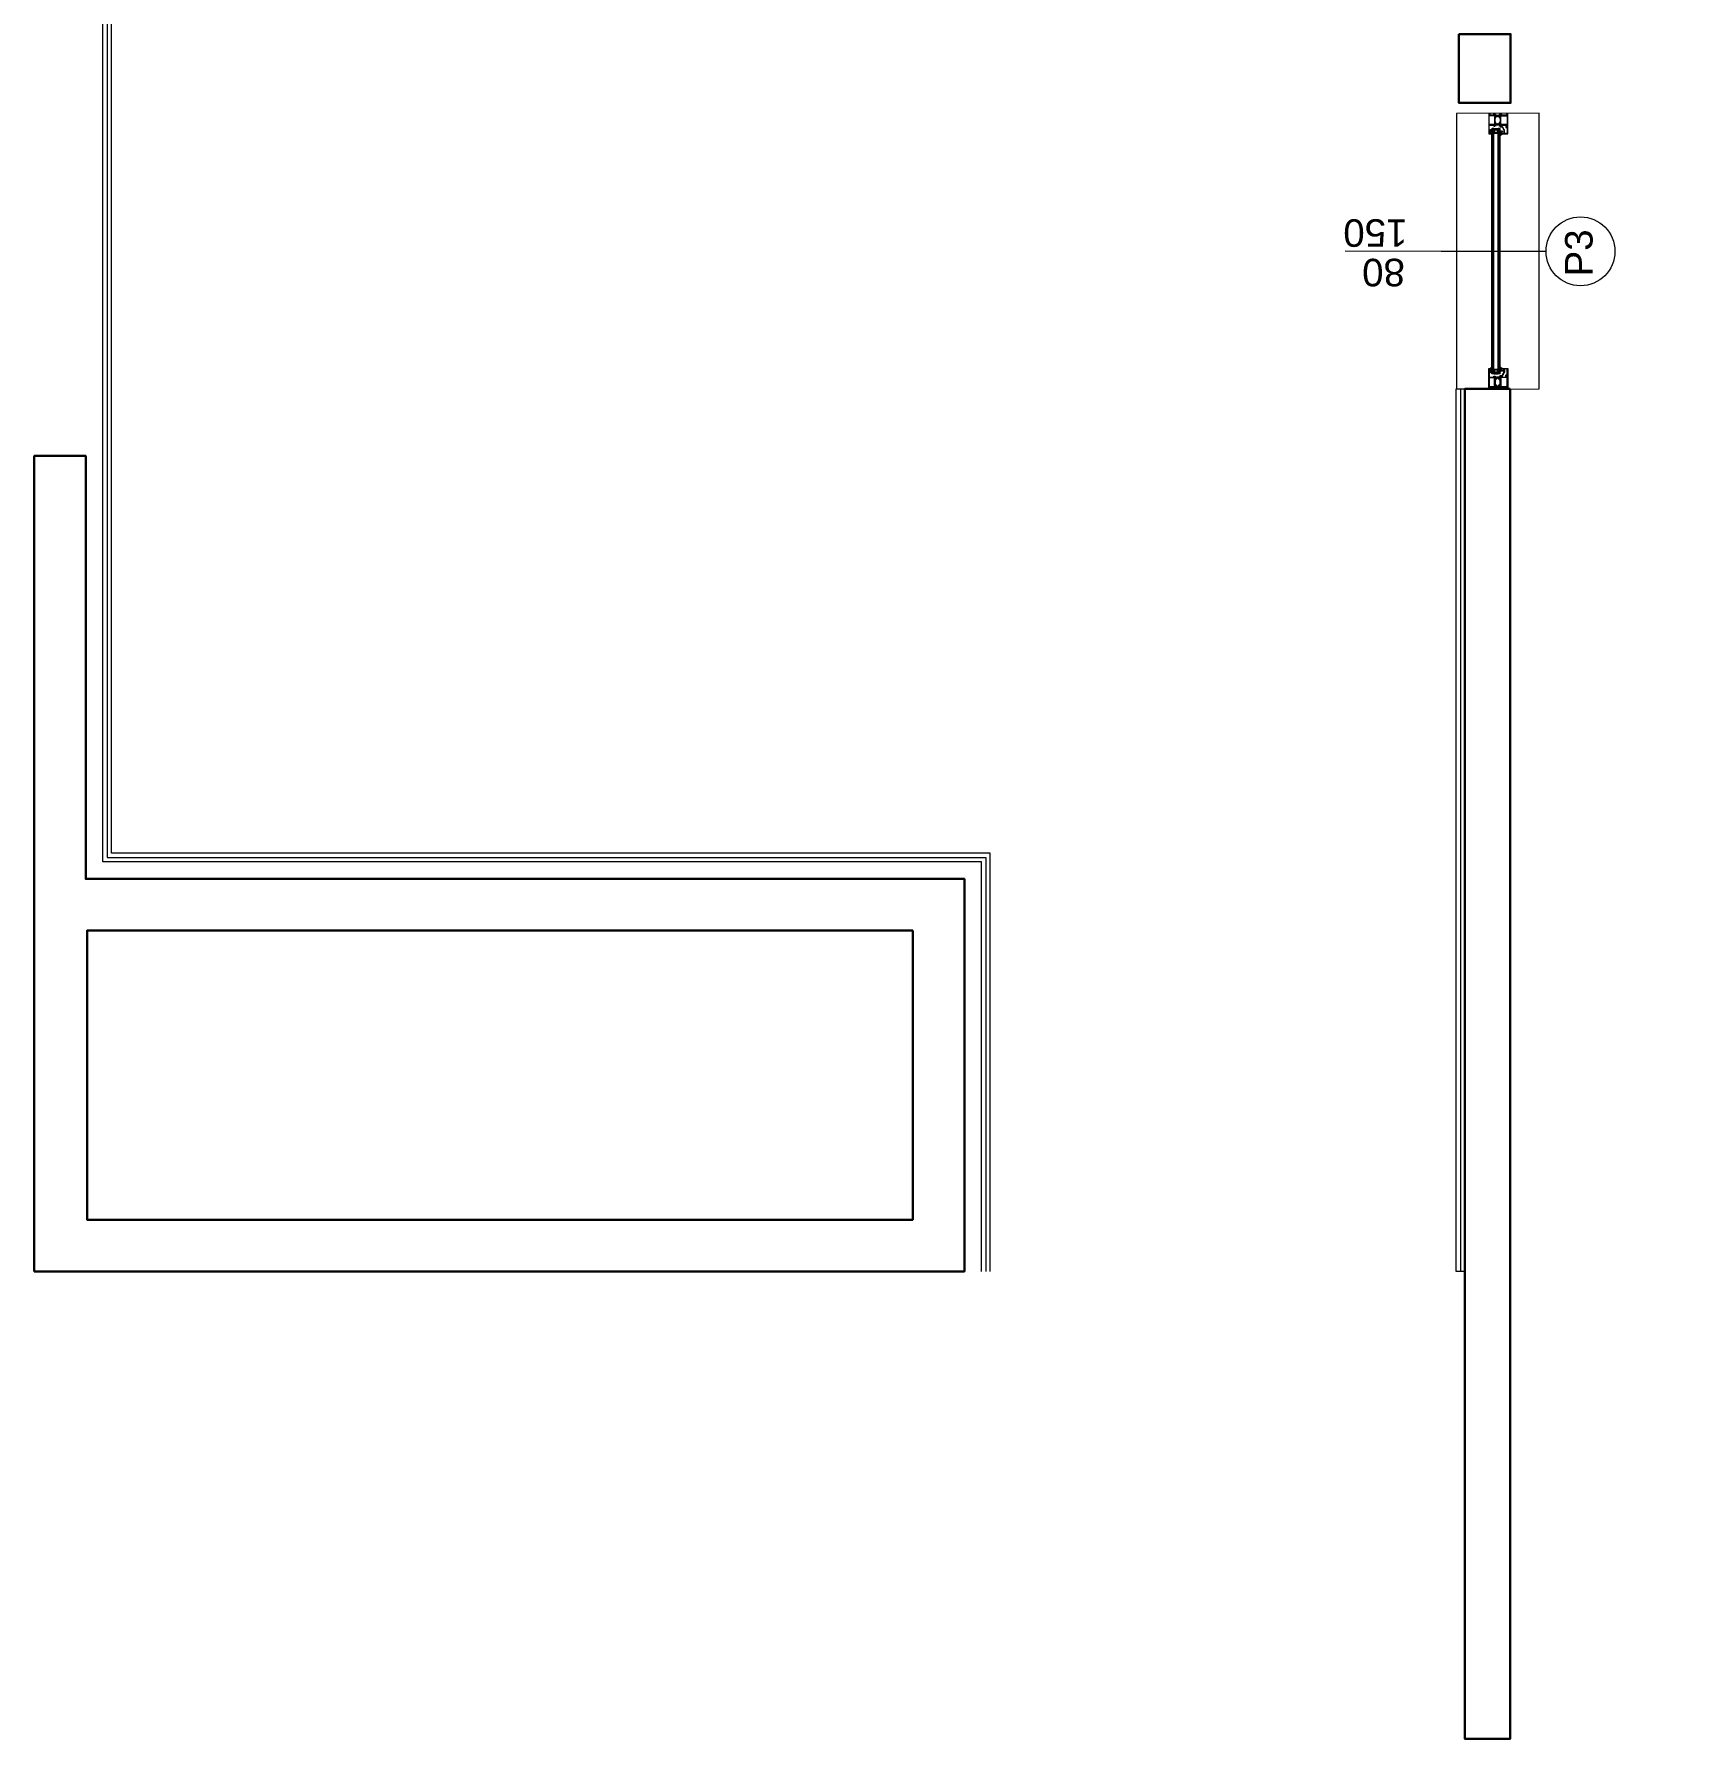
# Model space of a CAD drawing. Header units: centimetres. Extents: x 118932 to 154602, y -32682 to -23521.
# Drawn here: x 141296.7 to 141773.8, y -27401 to -26906 of the extents above; entities that cross this region are included whole.
import ezdxf

# ---------------------------------------------------------------- set-up
doc = ezdxf.new("R2010")
doc.units = ezdxf.units.CM
doc.header["$LTSCALE"] = 50
doc.header["$MEASUREMENT"] = 0
for name, color, linetype, lineweight, true_color in [('GEN_00_BL_Yazı', 7, 'Continuous', 0, 0x4f5250), ('GEN_02_TF_Pencere', 7, 'Continuous', 9, 0x6093ac), ('GEN_05_ML_Alçıpan_giydirme', 7, 'Continuous', 18, 0x7ebab5), ('GEN_05_ML_Mermer', 7, 'Continuous', 9, 0x9d8692), ('GEN_06_GR_İnce', 7, 'Continuous', 13, 0xb0b0a9), ('KALACAK DUVARLAR', 7, 'Continuous', 30, 0x005387), ('ÖRÜLECEK DUVARLAR', 7, 'Continuous', 30, 0xfaca30)]:
    doc.layers.add(name, color=color, linetype=linetype, lineweight=lineweight, true_color=true_color)
doc.styles.add('ARIAL', font='arial.ttf')

# ---------------------------------------------------------------- blocks, each defined once
blk = doc.blocks.new('KALACAK DUVALAR LEVEL 0 D BLOK')
at = {"layer": 'KALACAK DUVARLAR'}
for points, elevation in [([(1558.66, 219.39), (1558.66, -172.63), (1545.54, -172.63), (1545.54, 219.39)], -0.01), ([(1130.01, -36.89), (1130.03, 199.91), (1145.01, 199.91), (1145.01, 77.07), (1400.17, 77.07), (1400.17, -36.89)], 0), ([(1385.17, 62.07), (1145.38, 62.07), (1145.38, -21.89), (1385.17, -21.89)], -0.01)]:
    blk.add_lwpolyline(points, close=True, dxfattribs=dict(at, elevation=elevation))
blk = doc.blocks.new('P3_')
at = {"layer": 'GEN_00_BL_Yazı'}
blk.add_line((161468.55, -22415.2), (161509.88, -22374.06), dxfattribs=at)
blk.add_circle((161461.46, -22422.26), 10, dxfattribs=at)
at = {"layer": 'GEN_02_TF_Pencere'}
for p, q in [((161454.25, -22379.31), (161454.6, -22378.96)), ((161454.5, -22379.07), (161456.61, -22381.19)), ((161454.57, -22379), (161456.68, -22381.12)), ((161454.6, -22378.96), (161454.67, -22378.96)), ((161454.67, -22378.96), (161456.75, -22381.05)), ((161452.97, -22380.58), (161453.33, -22380.23)), ((161452.97, -22380.65), (161452.97, -22380.58)), ((161452.97, -22380.65), (161455.05, -22382.75)), ((161453.01, -22380.55), (161455.12, -22382.68)), ((161453.08, -22380.48), (161455.19, -22382.6)), ((161453.15, -22380.41), (161455.26, -22382.53)), ((161453.22, -22380.34), (161455.34, -22382.46)), ((161453.29, -22380.27), (161455.41, -22382.39)), ((161453.33, -22380.23), (161453.4, -22380.23)), ((161453.4, -22380.23), (161455.48, -22382.32)), ((161453.7, -22380.28), (161454.3, -22379.69)), ((161453.7, -22380.49), (161453.7, -22380.28)), ((161454.3, -22381.1), (161453.7, -22380.49)), ((161453.88, -22380.32), (161454.33, -22379.87)), ((161453.88, -22380.46), (161453.88, -22380.32)), ((161454.3, -22380.88), (161453.88, -22380.46)), ((161454.25, -22379.39), (161454.25, -22379.31)), ((161454.25, -22379.39), (161456.33, -22381.48)), ((161454.28, -22379.28), (161456.4, -22381.41)), ((161454.3, -22379.69), (161454.51, -22379.69)), ((161455.11, -22380.29), (161454.3, -22381.1)), ((161454.9, -22380.29), (161454.3, -22380.88)), ((161454.33, -22379.87), (161454.47, -22379.87)), ((161454.35, -22379.21), (161456.47, -22381.33)), ((161454.42, -22379.14), (161456.54, -22381.26)), ((161454.47, -22379.87), (161454.9, -22380.29)), ((161454.51, -22379.69), (161455.11, -22380.29)), ((161455.05, -22382.75), (161503.1, -22431.01)), ((161455.12, -22382.68), (161503.21, -22430.97)), ((161455.19, -22382.6), (161503.28, -22430.9)), ((161455.26, -22382.53), (161503.35, -22430.83)), ((161455.34, -22382.46), (161503.42, -22430.76)), ((161455.41, -22382.39), (161503.49, -22430.69)), ((161455.48, -22382.32), (161503.3, -22430.36)), ((161456.33, -22381.48), (161504.15, -22429.51)), ((161456.4, -22381.41), (161504.48, -22429.7)), ((161456.47, -22381.33), (161504.55, -22429.63)), ((161456.54, -22381.26), (161504.62, -22429.56)), ((161456.61, -22381.19), (161504.7, -22429.49)), ((161456.68, -22381.12), (161504.77, -22429.42)), ((161456.75, -22381.05), (161504.8, -22429.32)), ((161503.47, -22428.87), (161502.67, -22429.68)), ((161502.67, -22429.68), (161503.27, -22430.28)), ((161503.47, -22429.09), (161502.88, -22429.68)), ((161502.88, -22429.68), (161503.3, -22430.1)), ((161503.1, -22431.01), (161503.17, -22431.01)), ((161503.17, -22431.01), (161503.53, -22430.66)), ((161503.27, -22430.28), (161503.48, -22430.28)), ((161503.3, -22430.1), (161503.44, -22430.11)), ((161503.44, -22430.11), (161503.9, -22429.65)), ((161504.07, -22429.48), (161503.47, -22428.87)), ((161503.9, -22429.51), (161503.47, -22429.09)), ((161503.48, -22430.28), (161504.07, -22429.69)), ((161503.53, -22430.66), (161503.53, -22430.59)), ((161503.9, -22429.65), (161503.9, -22429.51)), ((161504.07, -22429.69), (161504.07, -22429.48)), ((161504.38, -22429.74), (161504.45, -22429.74)), ((161504.45, -22429.74), (161504.8, -22429.39)), ((161504.8, -22429.39), (161504.8, -22429.32))]:
    blk.add_line(p, q, dxfattribs=at)
at = {"layer": 'GEN_02_TF_Pencere', "linetype": 'Continuous', "extrusion": (0, 0, -1)}
for p, q in [((161455, -22379.08), (161455.07, -22379.34)), ((161455.13, -22378.89), (161455.02, -22379)), ((161455.45, -22379.18), (161455.17, -22378.9)), ((161455.53, -22379.09), (161455.45, -22379.18)), ((161455.5, -22379.07), (161455.53, -22379.09)), ((161455.52, -22379.21), (161455.64, -22379.1)), ((161455.72, -22379.05), (161455.53, -22379)), ((161455.68, -22379.1), (161455.84, -22379.27)), ((161455.9, -22379.22), (161455.72, -22379.05)), ((161453.68, -22381.94), (161453.56, -22381.8)), ((161453.62, -22382.04), (161453.69, -22381.98)), ((161454.28, -22382.04), (161453.67, -22382.12)), ((161454.28, -22382.04), (161454.28, -22382.04)), ((161455.09, -22379.35), (161455.11, -22379.18)), ((161455.13, -22379.14), (161455.16, -22379.17)), ((161455.16, -22379.17), (161455.24, -22379.52)), ((161455.27, -22379.52), (161455.29, -22379.36)), ((161455.31, -22379.32), (161455.33, -22379.35)), ((161455.34, -22379.35), (161455.42, -22379.7)), ((161455.45, -22379.7), (161455.47, -22379.53)), ((161455.48, -22379.5), (161455.59, -22379.6)), ((161455.69, -22379.42), (161455.53, -22379.25)), ((161455.6, -22379.66), (161455.56, -22379.76)), ((161455.58, -22379.87), (161455.66, -22379.95)), ((161455.63, -22379.77), (161455.66, -22379.69)), ((161455.7, -22379.88), (161455.65, -22379.82)), ((161455.84, -22379.31), (161455.73, -22379.42)), ((161455.73, -22379.65), (161455.73, -22379.65)), ((161455.77, -22379.49), (161455.85, -22379.41)), ((161455.98, -22379.71), (161455.77, -22379.49)), ((161455.81, -22379.68), (161455.9, -22379.77)), ((161455.83, -22380.03), (161455.83, -22380.33)), ((161455.84, -22379.31), (161455.84, -22379.31)), ((161455.85, -22379.41), (161455.88, -22379.44)), ((161455.94, -22379.41), (161455.9, -22379.22)), ((161455.9, -22380.34), (161455.93, -22380.06)), ((161456.06, -22379.67), (161456.02, -22379.71)), ((161456.11, -22379.71), (161456.11, -22379.71))]:
    blk.add_line(p, q, dxfattribs=at)
at = {"layer": 'GEN_02_TF_Pencere', "linetype": 'Continuous'}
for p, q in [((161503.43, -22428.08), (161503.71, -22428.06)), ((161503.74, -22428.16), (161503.44, -22428.15)), ((161503.9, -22428.4), (161503.82, -22428.32)), ((161503.89, -22428.29), (161503.95, -22428.34)), ((161504.09, -22428.17), (161504, -22428.08)), ((161504, -22428.35), (161504.07, -22428.32)), ((161504.11, -22428.38), (161504, -22428.43)), ((161504.06, -22427.88), (161504.06, -22427.88)), ((161504.1, -22427.92), (161504.06, -22427.97)), ((161504.06, -22428.01), (161504.27, -22428.22)), ((161504.07, -22428.54), (161504.23, -22428.52)), ((161504.42, -22428.65), (161504.07, -22428.57)), ((161504.12, -22428.26), (161504.12, -22428.26)), ((161504.27, -22428.5), (161504.17, -22428.4)), ((161504.27, -22428.22), (161504.36, -22428.14)), ((161504.36, -22428.14), (161504.33, -22428.11)), ((161504.46, -22428.15), (161504.35, -22428.26)), ((161504.35, -22428.3), (161504.51, -22428.46)), ((161504.36, -22428.05), (161504.54, -22428.09)), ((161504.46, -22428.15), (161504.46, -22428.15)), ((161504.66, -22428.31), (161504.5, -22428.15)), ((161504.54, -22428.09), (161504.72, -22428.27)), ((161504.55, -22428.46), (161504.67, -22428.35)), ((161504.67, -22428.46), (161504.59, -22428.54)), ((161504.59, -22428.54), (161504.87, -22428.82)), ((161504.7, -22428.49), (161504.67, -22428.46)), ((161504.72, -22428.27), (161504.76, -22428.46)), ((161501.72, -22429.7), (161501.64, -22430.3)), ((161501.72, -22429.7), (161501.72, -22429.7)), ((161501.72, -22430.36), (161501.78, -22430.29)), ((161501.82, -22430.29), (161501.95, -22430.41)), ((161504.24, -22428.72), (161504.41, -22428.7)), ((161504.59, -22428.83), (161504.24, -22428.74)), ((161504.45, -22428.68), (161504.42, -22428.65)), ((161504.42, -22428.89), (161504.59, -22428.88)), ((161504.68, -22428.99), (161504.42, -22428.92)), ((161504.62, -22428.86), (161504.6, -22428.83)), ((161504.87, -22428.86), (161504.77, -22428.96))]:
    blk.add_line(p, q, dxfattribs=at)
for points in [[(161451, -22381.8), (161448.28, -22379.06, -0.414214), (161448.28, -22379.02), (161448.44, -22378.86, -0.414214), (161448.65, -22378.86), (161448.66, -22378.88, -0.414214), (161448.66, -22378.92), (161448.63, -22378.95, -0.366034), (161448.59, -22378.95, 0.365977), (161448.56, -22378.95), (161448.49, -22379.02, 0.414214), (161448.49, -22379.06), (161448.57, -22379.14, 0.365977), (161448.61, -22379.14, -0.365977), (161448.65, -22379.15), (161448.73, -22379.23, 0.414214), (161448.77, -22379.23), (161449.37, -22378.64), (161449.41, -22378.64), (161449.41, -22378.6), (161450.01, -22378, 0.414214), (161450.01, -22377.96), (161449.92, -22377.88, -0.365977), (161449.92, -22377.84, 0.365977), (161449.92, -22377.8), (161449.84, -22377.72, 0.414214), (161449.8, -22377.72), (161449.73, -22377.78, 0.365977), (161449.73, -22377.82, -0.366034), (161449.73, -22377.86), (161449.7, -22377.89, -0.414214), (161449.65, -22377.89), (161449.64, -22377.88, -0.414214), (161449.64, -22377.66), (161449.76, -22377.54, -0.414222), (161449.87, -22377.54), (161449.92, -22377.59, 0.414214), (161449.97, -22377.59), (161449.98, -22377.58, -0.372825), (161450.11, -22377.57, -0.45685), (161450.11, -22377.61), (161450.05, -22377.68, 0.414214), (161450.05, -22377.72), (161450.15, -22377.82, 0.414214), (161450.19, -22377.82), (161450.26, -22377.76, 0.361398), (161450.26, -22377.72, -0.265514), (161450.26, -22377.69), (161450.32, -22377.55, -0.548619), (161450.37, -22377.55), (161450.52, -22377.73, -0.176327), (161450.53, -22377.75), (161450.53, -22377.8, -0.57735), (161450.5, -22377.82), (161450.49, -22377.81, 0.267949), (161450.47, -22377.81), (161450.28, -22377.91), (161450.26, -22377.93, 0.569919), (161450.29, -22377.98, -0.213422), (161450.31, -22377.99), (161450.59, -22378.26, 0.414214), (161450.63, -22378.26), (161450.64, -22378.24, 0.137872), (161450.65, -22378.23), (161450.69, -22378.06, -0.585524), (161450.73, -22378.05), (161450.83, -22378.15, -0.261413), (161450.86, -22378.24), (161450.81, -22378.42, 0.259734), (161450.84, -22378.51), (161451.56, -22379.24, 0.259734), (161451.66, -22379.27), (161451.83, -22379.22, -0.261413), (161451.93, -22379.25), (161452.03, -22379.35, -0.585524), (161452.02, -22379.39), (161451.84, -22379.43, 0.137872), (161451.83, -22379.43), (161451.81, -22379.45, 0.414214), (161451.81, -22379.49), (161452.09, -22379.77, -0.213422), (161452.1, -22379.79, 0.569919), (161452.14, -22379.82), (161452.16, -22379.8), (161452.27, -22379.62, 0.267949), (161452.27, -22379.6), (161452.26, -22379.58, -0.57735), (161452.27, -22379.55), (161452.33, -22379.55, -0.176327), (161452.34, -22379.56), (161452.53, -22379.71, -0.548619), (161452.52, -22379.76), (161452.38, -22379.82, -0.265514), (161452.35, -22379.82, 0.361398), (161452.32, -22379.83), (161452.25, -22379.89, 0.414214), (161452.25, -22379.93), (161452.35, -22380.03, 0.414214), (161452.39, -22380.03), (161452.46, -22379.97, -0.45685), (161452.5, -22379.97, -0.372825), (161452.49, -22380.1), (161452.48, -22380.12, 0.414214), (161452.48, -22380.16), (161452.53, -22380.21, -0.414214), (161452.53, -22380.32), (161452.41, -22380.44, -0.414214), (161452.19, -22380.44), (161452.18, -22380.43, -0.414214), (161452.18, -22380.38), (161452.21, -22380.36, -0.366034), (161452.25, -22380.35, 0.365977), (161452.29, -22380.35), (161452.35, -22380.29, 0.414214), (161452.35, -22380.24), (161452.27, -22380.17, 0.365977), (161452.23, -22380.16, -0.365977), (161452.2, -22380.16), (161452.11, -22380.07, 0.414214), (161452.07, -22380.07), (161451.47, -22380.67), (161451.43, -22380.67), (161451.43, -22380.71), (161450.83, -22381.3, 0.414214), (161450.83, -22381.34), (161450.92, -22381.43, -0.365977), (161450.92, -22381.47, 0.365977), (161450.93, -22381.51), (161451, -22381.58, 0.414214), (161451.05, -22381.58), (161451.11, -22381.52, 0.365977), (161451.11, -22381.48, -0.366034), (161451.12, -22381.44), (161451.15, -22381.41, -0.414214), (161451.19, -22381.41), (161451.2, -22381.43, -0.414214), (161451.2, -22381.64), (161451.05, -22381.8, -0.414214), (161451, -22381.8)], [(161451.16, -22377.25), (161450.83, -22377.19, 0.244698), (161450.81, -22377.19), (161450.57, -22377.44, 0.244698), (161450.56, -22377.45), (161450.62, -22377.78, -0.244698), (161450.61, -22377.81), (161450.58, -22377.84, -0.131652), (161450.54, -22377.86), (161450.35, -22377.92, 0.131652), (161450.34, -22377.92), (161450.32, -22377.94, 0.414214), (161450.32, -22377.99), (161450.56, -22378.23, 0.414214), (161450.62, -22378.23), (161450.63, -22378.22, 0.131652), (161450.64, -22378.21), (161450.69, -22378.01, -0.131652), (161450.71, -22377.98), (161450.82, -22377.87, 0.244698), (161450.82, -22377.85), (161450.77, -22377.52, -0.244698), (161450.77, -22377.5), (161450.88, -22377.4, -0.244698), (161450.89, -22377.39), (161451.23, -22377.45, 0.244698), (161451.25, -22377.45), (161451.35, -22377.34, -0.131652), (161451.39, -22377.32), (161451.59, -22377.27, 0.131652), (161451.6, -22377.26), (161451.61, -22377.25, 0.414214), (161451.61, -22377.19), (161451.37, -22376.95, 0.414214), (161451.31, -22376.95), (161451.3, -22376.96, 0.131652), (161451.29, -22376.97), (161451.24, -22377.17, -0.131652), (161451.22, -22377.2), (161451.19, -22377.24, -0.244698), (161451.16, -22377.25)], [(161452.18, -22375.18), (161456.31, -22379.33, -0.414214), (161456.31, -22379.38), (161456, -22379.69, -0.414214), (161455.96, -22379.69), (161455.82, -22379.54, -0.414214), (161455.82, -22379.45, -0.414214), (161455.86, -22379.45), (161455.92, -22379.5, 0.414214), (161455.99, -22379.5), (161456.09, -22379.4, 0.414214), (161456.09, -22379.33), (161455.61, -22378.86, 0.414214), (161455.54, -22378.86), (161455.44, -22378.96, 0.414214), (161455.44, -22379.03), (161455.5, -22379.08, -0.414214), (161455.5, -22379.13, -0.414214), (161455.4, -22379.13), (161455.18, -22378.91, -0.414214), (161455.18, -22378.84), (161455.2, -22378.82, -0.414214), (161455.24, -22378.82), (161455.29, -22378.87, 0.414214), (161455.33, -22378.87), (161455.48, -22378.72), (161454.53, -22377.77, 0.425432), (161454.39, -22377.77), (161453.55, -22378.66, 0.403083), (161453.55, -22378.7), (161453.64, -22378.79, -0.414214), (161453.64, -22378.96), (161453.58, -22379.02, -0.372825), (161453.44, -22379.03, -0.45685), (161453.44, -22378.99), (161453.53, -22378.9, 0.414214), (161453.53, -22378.85), (161453.44, -22378.75, 0.414214), (161453.39, -22378.75), (161453.19, -22378.95, 0.361398), (161453.19, -22378.99, -0.265514), (161453.19, -22379.02), (161453.13, -22379.15, -0.548619), (161453.08, -22379.16), (161452.93, -22378.98, -0.176327), (161452.92, -22378.96), (161452.92, -22378.91, -0.57735), (161452.95, -22378.89), (161452.97, -22378.9, 0.267949), (161452.99, -22378.9), (161453.17, -22378.8), (161453.19, -22378.77, 0.569919), (161453.16, -22378.73, -0.213422), (161453.14, -22378.72), (161452.86, -22378.45, 0.414214), (161452.82, -22378.45), (161452.81, -22378.46, 0.137872), (161452.8, -22378.48), (161452.76, -22378.65, -0.585524), (161452.72, -22378.66), (161452.62, -22378.56, -0.261413), (161452.59, -22378.47), (161452.64, -22378.29, 0.259734), (161452.61, -22378.2), (161451.89, -22377.47, 0.259734), (161451.79, -22377.44), (161451.62, -22377.48, -0.261413), (161451.52, -22377.46), (161451.42, -22377.36, -0.585524), (161451.43, -22377.32), (161451.61, -22377.28, 0.137872), (161451.62, -22377.27), (161451.64, -22377.26, 0.414214), (161451.64, -22377.22), (161451.36, -22376.94, -0.213422), (161451.35, -22376.92, 0.569919), (161451.31, -22376.89), (161451.29, -22376.91), (161451.18, -22377.09, 0.267949), (161451.18, -22377.11), (161451.19, -22377.13, -0.57735), (161451.18, -22377.16), (161451.12, -22377.16, -0.176327), (161451.11, -22377.15), (161450.92, -22377, -0.548619), (161450.93, -22376.95), (161451.07, -22376.88, -0.265514), (161451.1, -22376.89, 0.361398), (161451.13, -22376.88), (161451.2, -22376.82, 0.414214), (161451.2, -22376.77), (161450.89, -22376.46, -0.414214), (161450.89, -22376.42), (161451.05, -22376.27, -0.414214), (161451.26, -22376.27), (161451.27, -22376.28, -0.414214), (161451.27, -22376.32), (161451.24, -22376.35, -0.365977), (161451.2, -22376.35, 0.37599), (161451.17, -22376.36), (161451.1, -22376.42, 0.414214), (161451.1, -22376.46), (161451.18, -22376.54, 0.373325), (161451.22, -22376.54, -0.365977), (161451.26, -22376.55), (161451.34, -22376.63, 0.414214), (161451.38, -22376.63), (161452.35, -22375.67, 0.414214), (161452.35, -22375.63), (161452.26, -22375.55, -0.365977), (161452.26, -22375.51, 0.374973), (161452.26, -22375.47), (161452.18, -22375.39, 0.414214), (161452.14, -22375.39), (161452.07, -22375.45, 0.39063), (161452.07, -22375.49, -0.365977), (161452.07, -22375.53), (161452.04, -22375.56, -0.414214), (161451.99, -22375.56), (161451.98, -22375.55, -0.414214), (161451.98, -22375.33), (161452.14, -22375.18, -0.414214), (161452.18, -22375.18)], [(161452.64, -22379.52), (161452.89, -22379.27, 0.244698), (161452.89, -22379.26), (161452.83, -22378.93, -0.244698), (161452.84, -22378.9), (161452.88, -22378.87, -0.131652), (161452.91, -22378.85), (161453.11, -22378.8, 0.131652), (161453.12, -22378.79), (161453.13, -22378.78, 0.414214), (161453.13, -22378.72), (161452.89, -22378.48, 0.414214), (161452.84, -22378.48), (161452.82, -22378.49, 0.131652), (161452.82, -22378.5), (161452.76, -22378.7, -0.131652), (161452.74, -22378.73), (161452.63, -22378.84, 0.244698), (161452.63, -22378.86), (161452.69, -22379.19, -0.244698), (161452.68, -22379.21), (161452.58, -22379.31, -0.244698), (161452.56, -22379.32), (161452.22, -22379.26, 0.244698), (161452.21, -22379.27), (161452.1, -22379.37, -0.131652), (161452.06, -22379.39), (161451.87, -22379.45, 0.131652), (161451.86, -22379.45), (161451.84, -22379.47, 0.414214), (161451.84, -22379.52), (161452.08, -22379.76, 0.414214), (161452.14, -22379.76), (161452.15, -22379.75, 0.131652), (161452.16, -22379.74), (161452.21, -22379.54, -0.131652), (161452.23, -22379.51), (161452.27, -22379.47, -0.244698), (161452.29, -22379.47), (161452.62, -22379.52), (161452.64, -22379.52)], [(161452.41, -22383.21), (161451.06, -22381.85, -0.414213), (161451.06, -22381.81), (161451.1, -22381.77, -0.414213), (161451.14, -22381.77), (161451.16, -22381.78), (161451.37, -22381.57), (161451.18, -22381.38), (161451.14, -22381.39, -0.414213), (161451.1, -22381.37), (161451.05, -22381.18, -0.767327), (161451.11, -22381.14), (161451.47, -22381.5, -0.414213), (161451.47, -22381.64), (161451.28, -22381.83, 0.414213), (161451.28, -22381.9), (161452.4, -22383.03, 0.414213), (161452.47, -22383.03), (161452.96, -22382.54, 0.414213), (161452.96, -22382.4), (161452.39, -22381.83, -0.206043), (161452.3, -22381.59, 0.159514), (161452.16, -22381.12, -0.197358), (161452.11, -22380.88), (161452.14, -22380.69, 0.244575), (161452.09, -22380.54), (161451.89, -22380.34, -0.767327), (161451.95, -22380.25), (161452.17, -22380.31, -0.577351), (161452.18, -22380.36), (161452.13, -22380.41), (161452.18, -22380.45, -0.244575), (161452.26, -22380.72), (161452.22, -22380.9, 0.197358), (161452.26, -22381.05, -0.159514), (161452.42, -22381.6, 0.206043), (161452.48, -22381.75), (161452.62, -22381.88, 0.414206), (161452.66, -22381.88), (161452.69, -22381.86, -0.414207), (161452.73, -22381.86), (161452.76, -22381.88, -0.414197), (161452.76, -22381.93), (161452.74, -22381.94, 0.414213), (161452.74, -22382.01), (161453.05, -22382.32, 0.414213), (161453.19, -22382.32), (161453.51, -22382, 0.414213), (161453.51, -22381.93), (161453.47, -22381.89, 0.127549), (161453.44, -22381.87, -0.098841), (161453.05, -22381.67, 0.366972), (161453.01, -22381.67, -0.399303), (161452.97, -22381.67), (161452.94, -22381.64, -0.414213), (161452.94, -22381.6), (161453.01, -22381.54, -0.400156), (161453.07, -22381.54, 0.114883), (161453.47, -22381.76, -0.126996), (161453.56, -22381.81), (161453.69, -22381.94, -0.414213), (161453.69, -22381.99), (161452.46, -22383.21, -0.414213), (161452.41, -22383.21)]]:
    blk.add_lwpolyline(points, format="xyb", close=True, dxfattribs=at)
for points in [[(161448.84, -22379.39), (161450.67, -22381.24), (161452, -22379.92), (161450.16, -22378.07), (161448.84, -22379.39)], [(161454.34, -22377.58), (161452.51, -22375.74), (161451.45, -22376.79), (161453.29, -22378.63), (161454.34, -22377.58)]]:
    blk.add_lwpolyline(points, close=True, dxfattribs=at)
at = {"layer": 'GEN_02_TF_Pencere'}
for points in [[(161453.36, -22380.2), (161453.63, -22380.46), (161453.63, -22380.25), (161454.26, -22379.61), (161454.48, -22379.62), (161454.21, -22379.35), (161453.36, -22380.2)], [(161503.56, -22430.62), (161503.3, -22430.36), (161503.51, -22430.36), (161504.15, -22429.72), (161504.15, -22429.51), (161504.41, -22429.78), (161503.56, -22430.62)]]:
    blk.add_lwpolyline(points, close=True, dxfattribs=at)
at = {"layer": 'GEN_02_TF_Pencere', "linetype": 'Continuous', "extrusion": (0, 0, -1)}
for points in [[(-161508.57, -22431.83), (-161504.44, -22427.68, -0.414214), (-161504.4, -22427.68), (-161504.08, -22427.99, -0.414214), (-161504.08, -22428.03), (-161504.23, -22428.17, -0.414214), (-161504.32, -22428.17, -0.414214), (-161504.32, -22428.13), (-161504.27, -22428.07, 0.414214), (-161504.27, -22428), (-161504.37, -22427.9, 0.414214), (-161504.44, -22427.9), (-161504.91, -22428.38, 0.414214), (-161504.91, -22428.45), (-161504.81, -22428.55, 0.414214), (-161504.74, -22428.55), (-161504.68, -22428.49, -0.414214), (-161504.64, -22428.49, -0.414214), (-161504.64, -22428.59), (-161504.86, -22428.81, -0.414214), (-161504.93, -22428.81), (-161504.94, -22428.79, -0.414214), (-161504.94, -22428.75), (-161504.9, -22428.7, 0.414214), (-161504.9, -22428.66), (-161505.04, -22428.51), (-161505.99, -22429.46, 0.425432), (-161505.99, -22429.61), (-161505.1, -22430.44, 0.403083), (-161505.05, -22430.44), (-161504.97, -22430.35, -0.414214), (-161504.8, -22430.35), (-161504.74, -22430.41, -0.372825), (-161504.73, -22430.54, -0.45685), (-161504.77, -22430.55), (-161504.86, -22430.46, 0.414214), (-161504.91, -22430.46), (-161505, -22430.55, 0.414214), (-161505, -22430.6), (-161504.81, -22430.79, 0.361398), (-161504.77, -22430.8, -0.265514), (-161504.74, -22430.8), (-161504.6, -22430.86, -0.548619), (-161504.6, -22430.91), (-161504.78, -22431.06, -0.176327), (-161504.8, -22431.07), (-161504.85, -22431.07, -0.57735), (-161504.86, -22431.04), (-161504.86, -22431.02, 0.267949), (-161504.86, -22431), (-161504.96, -22430.82), (-161504.98, -22430.8, 0.569919), (-161505.03, -22430.83, -0.213422), (-161505.03, -22430.85), (-161505.31, -22431.13, 0.414214), (-161505.31, -22431.17), (-161505.29, -22431.19, 0.137872), (-161505.28, -22431.19), (-161505.1, -22431.23, -0.585524), (-161505.09, -22431.27), (-161505.2, -22431.37, -0.261413), (-161505.29, -22431.4), (-161505.47, -22431.35, 0.259734), (-161505.56, -22431.38), (-161506.28, -22432.11, 0.259734), (-161506.31, -22432.2), (-161506.27, -22432.38, -0.261413), (-161506.29, -22432.47), (-161506.39, -22432.57, -0.585524), (-161506.43, -22432.56), (-161506.47, -22432.39, 0.137872), (-161506.48, -22432.38), (-161506.49, -22432.36, 0.414214), (-161506.53, -22432.36), (-161506.81, -22432.64, -0.213422), (-161506.83, -22432.64, 0.569919), (-161506.86, -22432.69), (-161506.84, -22432.71), (-161506.66, -22432.81, 0.267949), (-161506.64, -22432.81), (-161506.62, -22432.8, -0.57735), (-161506.59, -22432.82), (-161506.59, -22432.87, -0.176327), (-161506.6, -22432.89), (-161506.75, -22433.07, -0.548619), (-161506.8, -22433.07), (-161506.86, -22432.93, -0.265514), (-161506.86, -22432.9, 0.361398), (-161506.87, -22432.86), (-161506.93, -22432.8, 0.414214), (-161506.97, -22432.8), (-161507.28, -22433.11, -0.414214), (-161507.33, -22433.11), (-161507.48, -22432.96, -0.414214), (-161507.48, -22432.74), (-161507.47, -22432.73, -0.414214), (-161507.43, -22432.73), (-161507.4, -22432.76, -0.365977), (-161507.39, -22432.8, 0.37599), (-161507.39, -22432.84), (-161507.33, -22432.9, 0.414214), (-161507.28, -22432.9), (-161507.21, -22432.82, 0.373325), (-161507.2, -22432.78, -0.365977), (-161507.2, -22432.74), (-161507.11, -22432.66, 0.414214), (-161507.11, -22432.62), (-161508.08, -22431.66, 0.414214), (-161508.12, -22431.66), (-161508.21, -22431.74, -0.365977), (-161508.25, -22431.74, 0.374973), (-161508.28, -22431.75), (-161508.36, -22431.83, 0.414214), (-161508.36, -22431.87), (-161508.3, -22431.93, 0.39063), (-161508.26, -22431.94, -0.365977), (-161508.22, -22431.94), (-161508.19, -22431.97, -0.414214), (-161508.19, -22432.01), (-161508.21, -22432.02, -0.414214), (-161508.42, -22432.02), (-161508.57, -22431.87, -0.414214), (-161508.57, -22431.83)], [(-161500.54, -22431.56), (-161501.89, -22432.92, -0.414213), (-161501.94, -22432.92), (-161501.98, -22432.87, -0.414213), (-161501.98, -22432.83), (-161501.97, -22432.82), (-161502.18, -22432.61), (-161502.37, -22432.8), (-161502.36, -22432.84, -0.414213), (-161502.38, -22432.87), (-161502.57, -22432.92, -0.767327), (-161502.6, -22432.86), (-161502.25, -22432.51, -0.414213), (-161502.11, -22432.51), (-161501.92, -22432.7, 0.414213), (-161501.85, -22432.7), (-161500.72, -22431.57, 0.414213), (-161500.72, -22431.5), (-161501.21, -22431.01, 0.414213), (-161501.35, -22431.01), (-161501.92, -22431.58, -0.206043), (-161502.16, -22431.68, 0.159514), (-161502.64, -22431.82, -0.197358), (-161502.87, -22431.87), (-161503.06, -22431.84, 0.244575), (-161503.22, -22431.89), (-161503.41, -22432.09, -0.767327), (-161503.51, -22432.04), (-161503.45, -22431.82, -0.577351), (-161503.4, -22431.8), (-161503.35, -22431.85), (-161503.3, -22431.81, -0.244575), (-161503.04, -22431.72), (-161502.85, -22431.75, 0.197358), (-161502.7, -22431.72, -0.159514), (-161502.16, -22431.56, 0.206043), (-161502.01, -22431.5), (-161501.87, -22431.36, 0.414206), (-161501.87, -22431.32), (-161501.9, -22431.29, -0.414207), (-161501.9, -22431.25), (-161501.87, -22431.22, -0.414197), (-161501.83, -22431.22), (-161501.81, -22431.23, 0.414213), (-161501.74, -22431.23), (-161501.44, -22430.93, 0.414213), (-161501.44, -22430.79), (-161501.76, -22430.47, 0.414213), (-161501.83, -22430.47), (-161501.87, -22430.51, 0.127549), (-161501.88, -22430.54, -0.098841), (-161502.08, -22430.93, 0.366972), (-161502.08, -22430.97, -0.399303), (-161502.08, -22431.01), (-161502.11, -22431.04, -0.414213), (-161502.15, -22431.04), (-161502.22, -22430.97, -0.400156), (-161502.22, -22430.9, 0.114883), (-161502, -22430.51, -0.126996), (-161501.95, -22430.42), (-161501.82, -22430.29, -0.414213), (-161501.77, -22430.29), (-161500.54, -22431.51, -0.414213), (-161500.54, -22431.56)], [(-161501.95, -22432.97), (-161504.67, -22435.71, -0.414214), (-161504.72, -22435.71), (-161504.87, -22435.55, -0.414214), (-161504.87, -22435.34), (-161504.86, -22435.33, -0.414214), (-161504.82, -22435.33), (-161504.79, -22435.36, -0.366034), (-161504.78, -22435.39, 0.365977), (-161504.78, -22435.43), (-161504.72, -22435.5, 0.414214), (-161504.67, -22435.5), (-161504.6, -22435.42, 0.365977), (-161504.59, -22435.38, -0.365977), (-161504.59, -22435.34), (-161504.51, -22435.26, 0.414214), (-161504.51, -22435.21), (-161505.1, -22434.62), (-161505.1, -22434.58), (-161505.14, -22434.58), (-161505.74, -22433.99, 0.414214), (-161505.78, -22433.99), (-161505.87, -22434.07, -0.365977), (-161505.91, -22434.07, 0.365977), (-161505.94, -22434.08), (-161506.02, -22434.16, 0.414214), (-161506.02, -22434.2), (-161505.96, -22434.26, 0.365977), (-161505.92, -22434.26, -0.366034), (-161505.88, -22434.27), (-161505.85, -22434.3, -0.414214), (-161505.85, -22434.34), (-161505.87, -22434.35, -0.414214), (-161506.08, -22434.35), (-161506.2, -22434.23, -0.414222), (-161506.2, -22434.12), (-161506.15, -22434.07, 0.414214), (-161506.15, -22434.03), (-161506.16, -22434.01, -0.372825), (-161506.17, -22433.88, -0.45685), (-161506.13, -22433.88), (-161506.06, -22433.94, 0.414214), (-161506.02, -22433.94), (-161505.92, -22433.84, 0.414214), (-161505.92, -22433.8), (-161505.99, -22433.74, 0.361398), (-161506.03, -22433.73, -0.265514), (-161506.06, -22433.74), (-161506.19, -22433.67, -0.548619), (-161506.2, -22433.62), (-161506.02, -22433.47, -0.176327), (-161506, -22433.46), (-161505.95, -22433.46, -0.57735), (-161505.93, -22433.49), (-161505.94, -22433.51, 0.267949), (-161505.94, -22433.53), (-161505.83, -22433.71), (-161505.81, -22433.73, 0.569919), (-161505.77, -22433.7, -0.213422), (-161505.76, -22433.68), (-161505.49, -22433.41, 0.414214), (-161505.49, -22433.36), (-161505.5, -22433.35, 0.137872), (-161505.52, -22433.34), (-161505.69, -22433.3, -0.585524), (-161505.7, -22433.26), (-161505.6, -22433.16, -0.261413), (-161505.5, -22433.14), (-161505.33, -22433.18, 0.259734), (-161505.23, -22433.15), (-161504.51, -22432.42, 0.259734), (-161504.48, -22432.33), (-161504.53, -22432.16, -0.261413), (-161504.5, -22432.06), (-161504.4, -22431.96, -0.585524), (-161504.37, -22431.97), (-161504.32, -22432.14, 0.137872), (-161504.32, -22432.16), (-161504.3, -22432.17, 0.414214), (-161504.26, -22432.17), (-161503.99, -22431.9, -0.213422), (-161503.96, -22431.89, 0.569919), (-161503.93, -22431.85), (-161503.95, -22431.82), (-161504.14, -22431.72, 0.267949), (-161504.16, -22431.72), (-161504.17, -22431.73, -0.57735), (-161504.2, -22431.71), (-161504.2, -22431.66, -0.176327), (-161504.19, -22431.64), (-161504.04, -22431.46, -0.548619), (-161503.99, -22431.47), (-161503.93, -22431.6, -0.265514), (-161503.93, -22431.63, 0.361398), (-161503.93, -22431.67), (-161503.86, -22431.73, 0.414214), (-161503.82, -22431.73), (-161503.72, -22431.63, 0.414214), (-161503.72, -22431.59), (-161503.79, -22431.53, -0.45685), (-161503.78, -22431.48, -0.372825), (-161503.65, -22431.49), (-161503.64, -22431.51, 0.414214), (-161503.6, -22431.51), (-161503.55, -22431.46, -0.414214), (-161503.43, -22431.46), (-161503.31, -22431.58, -0.414214), (-161503.31, -22431.79), (-161503.33, -22431.8, -0.414214), (-161503.37, -22431.8), (-161503.4, -22431.77, -0.366034), (-161503.4, -22431.73, 0.365977), (-161503.4, -22431.7), (-161503.47, -22431.63, 0.414214), (-161503.51, -22431.63), (-161503.59, -22431.71, 0.365977), (-161503.59, -22431.75, -0.365977), (-161503.59, -22431.79), (-161503.68, -22431.87, 0.414214), (-161503.68, -22431.92), (-161503.08, -22432.51), (-161503.08, -22432.55), (-161503.04, -22432.55), (-161502.45, -22433.14, 0.414214), (-161502.4, -22433.14), (-161502.32, -22433.06, -0.365977), (-161502.28, -22433.05, 0.365977), (-161502.24, -22433.05), (-161502.16, -22432.97, 0.414214), (-161502.16, -22432.93), (-161502.23, -22432.87, 0.365977), (-161502.27, -22432.86, -0.366034), (-161502.3, -22432.86), (-161502.33, -22432.83, -0.414214), (-161502.33, -22432.79), (-161502.32, -22432.78, -0.414214), (-161502.11, -22432.77), (-161501.95, -22432.93, -0.414214), (-161501.95, -22432.97)], [(-161504.24, -22431.35), (-161504.48, -22431.1, 0.244698), (-161504.5, -22431.1), (-161504.83, -22431.15, -0.244698), (-161504.85, -22431.15), (-161504.89, -22431.11, -0.131652), (-161504.91, -22431.08), (-161504.96, -22430.88, 0.131652), (-161504.97, -22430.87), (-161504.98, -22430.86, 0.414214), (-161505.04, -22430.86), (-161505.28, -22431.1, 0.414214), (-161505.28, -22431.16), (-161505.26, -22431.17, 0.131652), (-161505.25, -22431.17), (-161505.06, -22431.23, -0.131652), (-161505.02, -22431.25), (-161504.91, -22431.35, 0.244698), (-161504.9, -22431.36), (-161504.56, -22431.3, -0.244698), (-161504.54, -22431.31), (-161504.44, -22431.41, -0.244698), (-161504.43, -22431.43), (-161504.49, -22431.76, 0.244698), (-161504.49, -22431.78), (-161504.38, -22431.89, -0.131652), (-161504.36, -22431.92), (-161504.31, -22432.12, 0.131652), (-161504.3, -22432.13), (-161504.29, -22432.14, 0.414214), (-161504.23, -22432.14), (-161503.99, -22431.9, 0.414214), (-161503.99, -22431.84), (-161504, -22431.83, 0.131652), (-161504.01, -22431.83), (-161504.21, -22431.77, -0.131652), (-161504.25, -22431.75), (-161504.28, -22431.72, -0.244698), (-161504.29, -22431.69), (-161504.23, -22431.36), (-161504.24, -22431.35)], [(-161506.5, -22432.84), (-161506.56, -22433.17, 0.244698), (-161506.55, -22433.18), (-161506.31, -22433.43, 0.244698), (-161506.29, -22433.43), (-161505.96, -22433.37, -0.244698), (-161505.94, -22433.38), (-161505.9, -22433.42, -0.131652), (-161505.88, -22433.45), (-161505.83, -22433.65, 0.131652), (-161505.82, -22433.66), (-161505.81, -22433.67, 0.414214), (-161505.75, -22433.67), (-161505.51, -22433.43, 0.414214), (-161505.51, -22433.37), (-161505.53, -22433.36, 0.131652), (-161505.54, -22433.35), (-161505.73, -22433.3, -0.131652), (-161505.77, -22433.28), (-161505.88, -22433.17, 0.244698), (-161505.89, -22433.17), (-161506.23, -22433.23, -0.244698), (-161506.24, -22433.22), (-161506.35, -22433.12, -0.244698), (-161506.35, -22433.1), (-161506.3, -22432.77, 0.244698), (-161506.3, -22432.75), (-161506.41, -22432.64, -0.131652), (-161506.43, -22432.61), (-161506.48, -22432.41, 0.131652), (-161506.49, -22432.4), (-161506.5, -22432.39, 0.414214), (-161506.56, -22432.39), (-161506.8, -22432.63, 0.414214), (-161506.8, -22432.68), (-161506.79, -22432.7, 0.131652), (-161506.78, -22432.7), (-161506.58, -22432.76, -0.131652), (-161506.54, -22432.78), (-161506.51, -22432.81, -0.244698), (-161506.5, -22432.84)]]:
    blk.add_lwpolyline(points, format="xyb", close=True, dxfattribs=at)
for points in [[(-161504.34, -22435.15), (-161502.51, -22433.31), (-161503.83, -22431.99), (-161505.67, -22433.83), (-161504.34, -22435.15)], [(-161506.18, -22429.65), (-161508.01, -22431.49), (-161506.96, -22432.55), (-161505.12, -22430.7), (-161506.18, -22429.65)]]:
    blk.add_lwpolyline(points, close=True, dxfattribs=at)
for centre, major_axis, ratio, start_param, end_param in [((161455.09, -22379.07), (0.0705, -0.0709), 0.881548, 2.180815, 3.141593), ((161455.15, -22378.91), (0.0212, -0.0213), 0.881548, 3.141592, 4.71239), ((161455.53, -22379.04), (0.0282, -0.0284), 0.881548, 1.570797, 4.088726), ((161455.66, -22379.12), (0.0212, -0.0213), 0.881548, 3.141592, 4.71239), ((161455.08, -22379.34), (0.0106, -0.0106), 0.881548, -0.611272, 2.180814), ((161455.12, -22379.16), (0.0141, -0.0142), 0.881548, 1.454902, 4.712389), ((161455.1, -22379.18), (0.00705, -0.00709), 0.881548, 4.596502, 5.671923), ((161455.15, -22379.18), (0.00705, -0.00709), 0.881548, 4.712386, 5.322405), ((161455.26, -22379.52), (0.0106, -0.0106), 0.881548, -0.611472, 2.180814), ((161455.3, -22379.33), (0.0141, -0.0142), 0.881548, 1.454902, 4.712389), ((161455.28, -22379.35), (0.00705, -0.00709), 0.881548, 4.596502, 5.671923), ((161455.33, -22379.35), (0.00705, -0.00709), 0.881548, 4.712386, 5.322405), ((161455.43, -22379.7), (0.0106, -0.0106), 0.881548, -0.611272, 2.180814), ((161455.47, -22379.51), (0.0141, -0.0142), 0.881548, 1.454902, 4.712389), ((161455.46, -22379.53), (0.00705, -0.00709), 0.881548, 4.596502, 5.671923), ((161455.55, -22379.24), (0.0212, -0.0213), 0.881548, 1.570796, 3.141593), ((161455.64, -22379.81), (0.0705, -0.0709), 0.881548, 1.570796, 2.789507), ((161455.56, -22379.63), (0.0353, -0.0354), 0.881548, 4.712389, 5.9311), ((161455.68, -22379.79), (0.0353, -0.0354), 0.881548, 1.570796, 2.789507), ((161455.75, -22379.74), (0.0705, -0.0709), 0.881548, 2.789507, 3.75095), ((161455.72, -22379.89), (0.0705, -0.0709), 0.881548, 0.433927, 1.570797), ((161455.71, -22379.4), (0.0212, -0.0213), 0.881548, -0.000001, 1.570797), ((161455.73, -22379.84), (0.0353, -0.0354), 0.881548, 0.573352, 1.570799), ((161455.75, -22379.74), (0.0705, -0.0709), 0.881548, 3.750947, 4.71239), ((161455.78, -22380.02), (0.0988, -0.0992), 0.881548, 3.714944, 4.335689), ((161455.78, -22380.02), (0.0353, -0.0354), 0.881548, 3.57552, 5.530262), ((161455.84, -22379.86), (0.0353, -0.0354), 0.881548, -0.324925, 1.194096), ((161455.87, -22380.33), (0.0242, -0.0244), 0.881548, -0.613462, 2.341422), ((161455.82, -22379.29), (0.0212, -0.0213), 0.881548, 4.712388, 6.283186), ((161455.9, -22379.42), (0.0282, -0.0284), 0.881548, -0.947134, 1.570795), ((161456.4, -22380.17), (0.416, -0.418), 0.881548, 2.816668, 2.942487), ((161455.87, -22379.8), (0.0353, -0.0354), 0.881548, 4.712388, 6.084079), ((161456.4, -22380.17), (0.353, -0.354), 0.881548, 2.513261, 2.951049), ((161456, -22379.69), (0.0212, -0.0213), 0.881548, -0.000001, 1.570797), ((161459.51, -22382.38), (3.06, -3.07), 0.881548, 2.951051, 3.004915), ((161456.08, -22379.69), (0.0212, -0.0213), 0.881548, 3.141593, 6.106379), ((161501.68, -22430.32), (0.0353, -0.0354), 0.716531, -0.057478, 2.643585), ((161501.76, -22429.72), (0.0353, -0.0354), 0.716531, 2.643586, 5.218855), ((161501.81, -22430.31), (0.0282, -0.0284), 0.716531, 3.084115, 4.654913), ((161502.86, -22429.58), (0.951, -0.955), 0.716531, 1.062933, 2.077261), ((161501.86, -22430.52), (0.141, -0.142), 0.716531, 4.654911, 4.954247), ((161502.38, -22430.27), (0.415, -0.417), 0.716531, 1.49114, 1.812654), ((161502.21, -22430.49), (0.141, -0.142), 0.716531, 1.257602, 1.49114), ((161502.35, -22430.1), (0.529, -0.532), 0.716531, 0.298857, 1.257602), ((161502.72, -22430.68), (0.0353, -0.0354), 0.716531, 4.204525, 6.582043)]:
    blk.add_ellipse(centre, major_axis=major_axis, ratio=ratio, start_param=start_param, end_param=end_param, dxfattribs=at)
at = {"layer": 'GEN_02_TF_Pencere', "linetype": 'Continuous'}
for centre, major_axis, ratio, start_param, end_param in [((161453.88, -22381.41), (0.529, -0.532), 0.716531, 3.44045, 4.399194), ((161453.3, -22381.04), (0.0353, -0.0354), 0.716531, 1.062932, 3.44045), ((161454.4, -22380.9), (0.951, -0.955), 0.716531, 4.204526, 5.218854), ((161453.49, -22381.55), (0.141, -0.142), 0.716531, 4.399194, 4.632733), ((161453.71, -22381.38), (0.415, -0.417), 0.716531, 4.632733, 4.954247), ((161453.45, -22381.9), (0.141, -0.142), 0.716531, 1.513318, 1.812654), ((161453.65, -22382.08), (0.0353, -0.0354), 0.716531, 3.084115, 5.785178), ((161453.66, -22381.95), (0.0282, -0.0284), 0.716531, -0.057477, 1.513321), ((161454.26, -22382), (0.0353, -0.0354), 0.716531, -0.498007, 2.077262), ((161503.44, -22428.12), (0.0242, -0.0244), 0.881548, 2.528131, 5.483015), ((161503.61, -22427.59), (0.353, -0.354), 0.881548, -0.628332, -0.190544), ((161503.75, -22428.21), (0.0353, -0.0354), 0.881548, 0.433927, 2.388669), ((161503.88, -22428.26), (0.0705, -0.0709), 0.881548, 3.57552, 4.712389), ((161503.91, -22428.14), (0.0353, -0.0354), 0.881548, 2.816668, 4.335689), ((161503.75, -22428.21), (0.0988, -0.0992), 0.881548, 0.573351, 1.194096), ((161503.61, -22427.59), (0.416, -0.418), 0.881548, -0.324924, -0.199106), ((161503.92, -22428.25), (0.0353, -0.0354), 0.881548, 3.714945, 4.712391), ((161501.4, -22424.47), (3.06, -3.07), 0.881548, -0.190542, -0.136677), ((161503.96, -22428.34), (0.0705, -0.0709), 0.881548, 4.712389, 5.9311), ((161503.97, -22428.11), (0.0353, -0.0354), 0.881548, 1.570795, 2.942487), ((161503.98, -22428.31), (0.0353, -0.0354), 0.881548, 4.712389, 5.9311), ((161504.08, -22427.99), (0.0212, -0.0213), 0.881548, 3.141592, 4.71239), ((161504.08, -22427.9), (0.0212, -0.0213), 0.881548, 0, 2.964786), ((161504.07, -22428.55), (0.0106, -0.0106), 0.881548, 2.530321, 5.322407), ((161504.03, -22428.23), (0.0705, -0.0709), 0.881548, -0.352086, 0.609357), ((161504.03, -22428.23), (0.0705, -0.0709), 0.881548, 0.609354, 1.570797), ((161504.13, -22428.43), (0.0353, -0.0354), 0.881548, 1.570796, 2.789507), ((161504.24, -22428.53), (0.00705, -0.00709), 0.881548, 1.454909, 2.53033), ((161504.26, -22428.51), (0.0141, -0.0142), 0.881548, 4.596495, 7.853981), ((161504.35, -22428.09), (0.0282, -0.0284), 0.881548, 2.194458, 4.712387), ((161504.37, -22428.28), (0.0212, -0.0213), 0.881548, 3.141592, 4.71239), ((161504.48, -22428.17), (0.0212, -0.0213), 0.881548, 1.570796, 3.141593), ((161504.53, -22428.44), (0.0212, -0.0213), 0.881548, 4.712388, 6.283186), ((161504.65, -22428.33), (0.0212, -0.0213), 0.881548, -0.000001, 1.570797), ((161504.73, -22428.46), (0.0282, -0.0284), 0.881548, -1.570796, 0.947133), ((161504.25, -22428.73), (0.0106, -0.0106), 0.881548, 2.53012, 5.322406), ((161504.41, -22428.71), (0.00705, -0.00709), 0.881548, 1.454909, 2.53033), ((161504.42, -22428.91), (0.0106, -0.0106), 0.881548, 2.530321, 5.322407), ((161504.41, -22428.66), (0.00705, -0.00709), 0.881548, 1.570794, 2.180812), ((161504.43, -22428.69), (0.0141, -0.0142), 0.881548, 4.596495, 7.853981), ((161504.59, -22428.84), (0.00705, -0.00709), 0.881548, 1.570794, 2.180812), ((161504.59, -22428.88), (0.00705, -0.00709), 0.881548, 1.454909, 2.53033), ((161504.61, -22428.87), (0.0141, -0.0142), 0.881548, 4.596495, 7.853981), ((161504.7, -22428.89), (0.0705, -0.0709), 0.881548, -0.960778, 0.000001), ((161504.85, -22428.84), (0.0212, -0.0213), 0.881548, -0.000001, 1.570797)]:
    blk.add_ellipse(centre, major_axis=major_axis, ratio=ratio, start_param=start_param, end_param=end_param, dxfattribs=at)
at = {"layer": 'GEN_05_ML_Mermer'}
blk.add_lwpolyline([(161458.77, -22368.53), (161441.8, -22385.5), (161498.24, -22442.2), (161515.21, -22425.23)], close=True, dxfattribs=at)
at = {"layer": 'GEN_06_GR_İnce'}
blk.add_lwpolyline([(161468.55, -22415.2), (161490.16, -22393.68)], dxfattribs=at)
at = {"layer": 'GEN_00_BL_Yazı', "lineweight": 30, "transparency": 33554687, "style": 'ARIAL'}
for s, rotation, p in [('80', 44.8724, (161496.07, -22384.76)), ('150', 44.8724, (161503.64, -22393.42)), ('P3', 314.8724, (161453.82, -22419.57))]:
    blk.add_text(s, height=8, rotation=rotation, dxfattribs=at).set_placement(p)
blk = doc.blocks.new('dograma level 0 d blok')
at = {"layer": 'GEN_05_ML_Alçıpan_giydirme', "rotation": 135.1280828417083}
blk.add_blockref('P3_', (100371.55, -129544.09, 0), dxfattribs=at)
blk = doc.blocks.new('ORULECEK DUVARLEVEL 2 D DBLOK')
at = {"layer": 'ÖRÜLECEK DUVARLAR', "elevation": 0}
blk.add_lwpolyline([(1730.29, 322.35), (1745.29, 322.35), (1745.29, 302.38), (1730.29, 302.38)], close=True, dxfattribs=at)
blk = doc.blocks.new('level 1 d blok duvarlar')
at = {"layer": 'GEN_05_ML_Alçıpan_giydirme'}
blk.add_line((3152.95, -1863.03, -0.01), (3152.95, -2119.31, -0.02), dxfattribs=at)
at = {"layer": 'GEN_05_ML_Alçıpan_giydirme', "elevation": 0}
for points in [[(3013.83, -2119.31), (3013.83, -2000.35), (2758.67, -2000.35), (2758.67, -1743.6), (2939.95, -1743.6), (2939.95, -1741.1)], [(2941.2, -1741.1), (2941.2, -1744.85), (2759.92, -1744.85), (2759.92, -1999.1), (3015.08, -1999.1), (3015.08, -2119.31)], [(3016.33, -2119.31), (3016.33, -1997.85), (2761.17, -1997.85), (2761.17, -1746.1), (2942.45, -1746.1), (2942.45, -1741.1)]]:
    blk.add_lwpolyline(points, dxfattribs=at)
at = {"layer": 'GEN_05_ML_Alçıpan_giydirme', "elevation": -0.01}
blk.add_lwpolyline([(3151.7, -2119.31), (3151.7, -1863.03), (3154.2, -1863.03), (3154.2, -2119.31)], close=True, dxfattribs=at)

msp = doc.modelspace()

# ---------------------------------------------------------------- block references
for name, p in [('KALACAK DUVALAR LEVEL 0 D BLOK', (140166.67, -27228.34, 0)), ('dograma level 0 d blok', (139980.2, -27230.27, 0)), ('level 1 d blok duvarlar', (138558, -25145.92))]:
    msp.add_blockref(name, p)
at = {"layer": 'KALACAK DUVARLAR'}
msp.add_blockref('ORULECEK DUVARLEVEL 2 D DBLOK', (139980.17, -27228.33, 0), dxfattribs=at)

doc.saveas('drawing.dxf')
